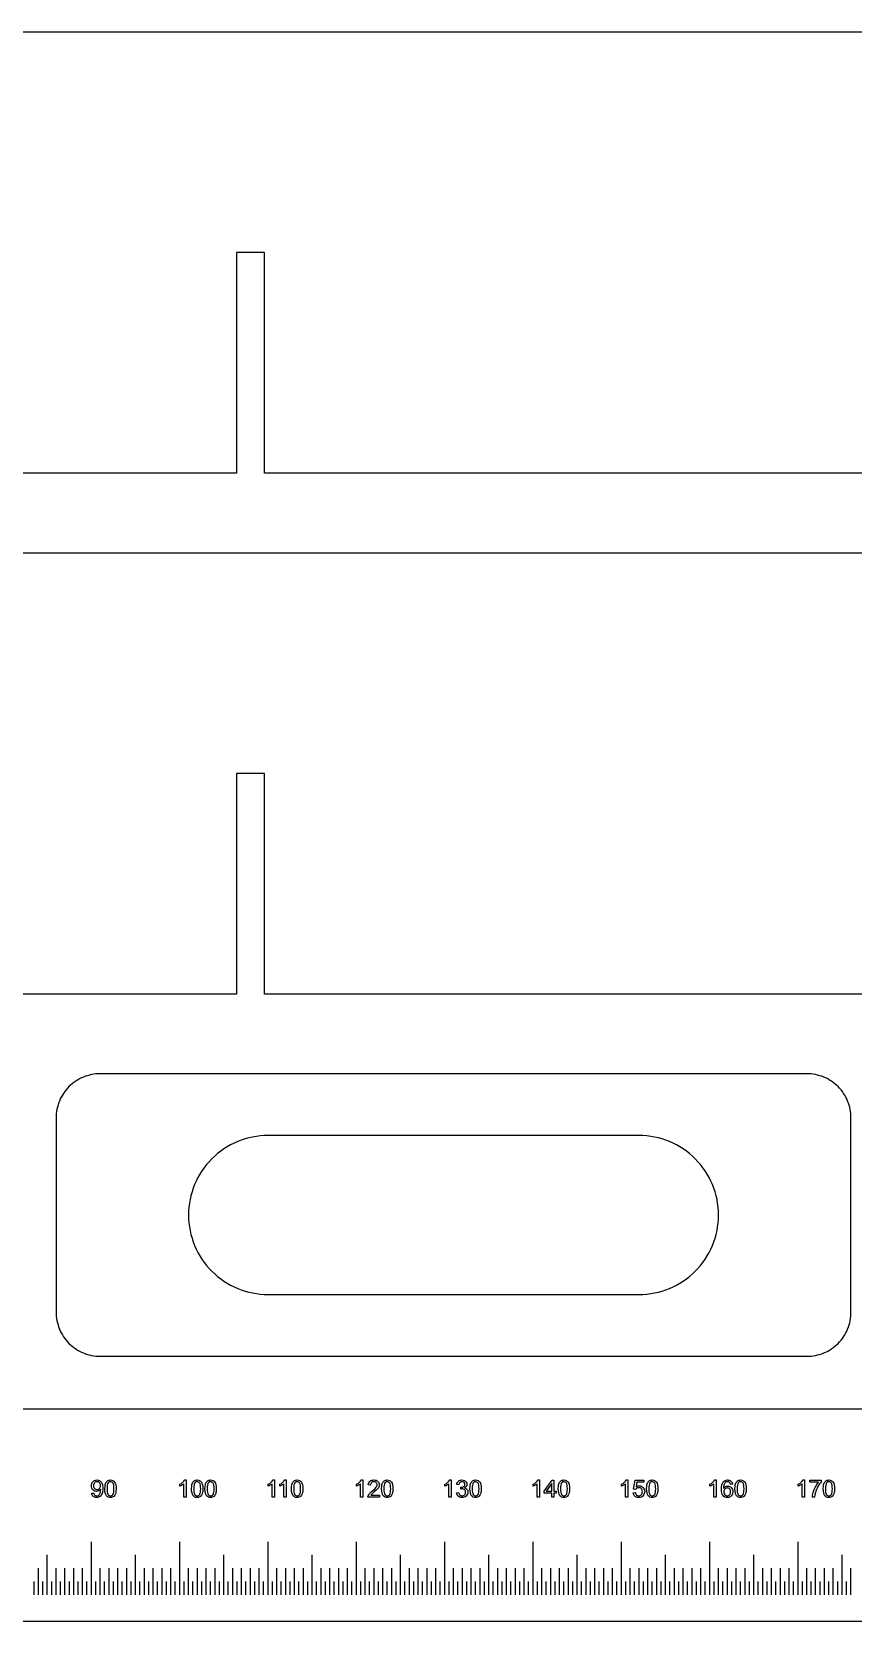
# Model space of a CAD drawing. Header units: millimetres. Extents: x 6 to 576, y -336 to -6.
# Drawn here: x 99.2 to 192.2, y -336 to -156 of the extents above; entities that cross this region are included whole.
import ezdxf

# ---------------------------------------------------------------- set-up
doc = ezdxf.new("R2010")
doc.units = ezdxf.units.MM
for name, color, linetype in [('cut_inner', 7, 'Continuous'), ('cut_outer', 7, 'Continuous'), ('engrave', 5, 'Continuous'), ('score', 1, 'Continuous')]:
    doc.layers.add(name, color=color, linetype=linetype)

msp = doc.modelspace()

# ---------------------------------------------------------------- linework, layer by layer
at = {"layer": 'cut_inner'}
msp.add_lwpolyline([(126, -299), (168, -299), (168.44, -298.99), (168.88, -298.96), (169.32, -298.9), (169.76, -298.83), (170.19, -298.73), (170.61, -298.61), (171.03, -298.47), (171.44, -298.31), (171.85, -298.14), (172.24, -297.94), (172.63, -297.72), (173, -297.48), (173.36, -297.23), (173.71, -296.96), (174.04, -296.67), (174.36, -296.36), (174.67, -296.04), (174.96, -295.71), (175.23, -295.36), (175.48, -295), (175.72, -294.63), (175.94, -294.24), (176.14, -293.85), (176.31, -293.44), (176.47, -293.03), (176.61, -292.61), (176.73, -292.19), (176.83, -291.76), (176.9, -291.32), (176.96, -290.88), (176.99, -290.44), (177, -290), (177, -290), (176.99, -289.56), (176.96, -289.12), (176.9, -288.68), (176.83, -288.24), (176.73, -287.81), (176.61, -287.39), (176.47, -286.97), (176.31, -286.56), (176.14, -286.15), (175.94, -285.76), (175.72, -285.37), (175.48, -285), (175.23, -284.64), (174.96, -284.29), (174.67, -283.96), (174.36, -283.64), (174.04, -283.33), (173.71, -283.04), (173.36, -282.77), (173, -282.52), (172.63, -282.28), (172.24, -282.06), (171.85, -281.86), (171.44, -281.69), (171.03, -281.53), (170.61, -281.39), (170.19, -281.27), (169.76, -281.17), (169.32, -281.1), (168.88, -281.04), (168.44, -281.01), (168, -281), (126, -281), (125.56, -281.01), (125.12, -281.04), (124.68, -281.1), (124.24, -281.17), (123.81, -281.27), (123.39, -281.39), (122.97, -281.53), (122.56, -281.69), (122.15, -281.86), (121.76, -282.06), (121.37, -282.28), (121, -282.52), (120.64, -282.77), (120.29, -283.04), (119.96, -283.33), (119.64, -283.64), (119.33, -283.96), (119.04, -284.29), (118.77, -284.64), (118.52, -285), (118.28, -285.37), (118.06, -285.76), (117.86, -286.15), (117.69, -286.56), (117.53, -286.97), (117.39, -287.39), (117.27, -287.81), (117.17, -288.24), (117.1, -288.68), (117.04, -289.12), (117.01, -289.56), (117, -290), (117, -290), (117.01, -290.44), (117.04, -290.88), (117.1, -291.32), (117.17, -291.76), (117.27, -292.19), (117.39, -292.61), (117.53, -293.03), (117.69, -293.44), (117.86, -293.85), (118.06, -294.24), (118.28, -294.63), (118.52, -295), (118.77, -295.36), (119.04, -295.71), (119.33, -296.04), (119.64, -296.36), (119.96, -296.67), (120.29, -296.96), (120.64, -297.23), (121, -297.48), (121.37, -297.72), (121.76, -297.94), (122.15, -298.14), (122.56, -298.31), (122.97, -298.47), (123.39, -298.61), (123.81, -298.73), (124.24, -298.83), (124.68, -298.9), (125.12, -298.96), (125.56, -298.99), (126, -299)], close=True, dxfattribs=at)
at = {"layer": 'cut_outer'}
for points in [[(38, -209), (38, -206), (6, -206), (6, -156), (242, -156), (242, -206), (210, -206), (210, -209), (198, -209), (198, -206), (125.58, -206), (125.58, -181), (122.42, -181), (122.42, -206), (50, -206), (50, -209)], [(38, -268), (38, -265), (6, -265), (6, -215), (242, -215), (242, -265), (210, -265), (210, -268), (198, -268), (198, -265), (125.58, -265), (125.58, -240), (122.42, -240), (122.42, -265), (50, -265), (50, -268)], [(107, -306), (187, -306), (187.25, -305.99), (187.49, -305.98), (187.73, -305.95), (187.98, -305.9), (188.21, -305.85), (188.45, -305.78), (188.68, -305.71), (188.91, -305.62), (189.14, -305.52), (189.36, -305.41), (189.57, -305.29), (189.78, -305.16), (189.98, -305.02), (190.17, -304.87), (190.36, -304.7), (190.54, -304.54), (190.7, -304.36), (190.87, -304.17), (191.02, -303.98), (191.16, -303.78), (191.29, -303.57), (191.41, -303.36), (191.52, -303.14), (191.62, -302.91), (191.71, -302.68), (191.78, -302.45), (191.85, -302.21), (191.9, -301.98), (191.95, -301.73), (191.98, -301.49), (191.99, -301.25), (192, -301), (192, -279), (191.99, -278.75), (191.98, -278.51), (191.95, -278.27), (191.9, -278.02), (191.85, -277.79), (191.78, -277.55), (191.71, -277.32), (191.62, -277.09), (191.52, -276.86), (191.41, -276.64), (191.29, -276.43), (191.16, -276.22), (191.02, -276.02), (190.87, -275.83), (190.7, -275.64), (190.54, -275.46), (190.36, -275.3), (190.17, -275.13), (189.98, -274.98), (189.78, -274.84), (189.57, -274.71), (189.36, -274.59), (189.14, -274.48), (188.91, -274.38), (188.68, -274.29), (188.45, -274.22), (188.21, -274.15), (187.98, -274.1), (187.73, -274.05), (187.49, -274.02), (187.25, -274.01), (187, -274), (107, -274), (106.75, -274.01), (106.51, -274.02), (106.27, -274.05), (106.02, -274.1), (105.79, -274.15), (105.55, -274.22), (105.32, -274.29), (105.09, -274.38), (104.86, -274.48), (104.64, -274.59), (104.43, -274.71), (104.22, -274.84), (104.02, -274.98), (103.83, -275.13), (103.64, -275.3), (103.46, -275.46), (103.3, -275.64), (103.13, -275.83), (102.98, -276.02), (102.84, -276.22), (102.71, -276.43), (102.59, -276.64), (102.48, -276.86), (102.38, -277.09), (102.29, -277.32), (102.22, -277.55), (102.15, -277.79), (102.1, -278.02), (102.05, -278.27), (102.02, -278.51), (102.01, -278.75), (102, -279), (102, -301), (102.01, -301.25), (102.02, -301.49), (102.05, -301.73), (102.1, -301.98), (102.15, -302.21), (102.22, -302.45), (102.29, -302.68), (102.38, -302.91), (102.48, -303.14), (102.59, -303.36), (102.71, -303.57), (102.84, -303.78), (102.98, -303.98), (103.13, -304.17), (103.3, -304.36), (103.46, -304.54), (103.64, -304.7), (103.83, -304.87), (104.02, -305.02), (104.22, -305.16), (104.43, -305.29), (104.64, -305.41), (104.86, -305.52), (105.09, -305.62), (105.32, -305.71), (105.55, -305.78), (105.79, -305.85), (106.02, -305.9), (106.27, -305.95), (106.51, -305.98), (106.75, -305.99), (107, -306)]]:
    msp.add_lwpolyline(points, close=True, dxfattribs=at)
for points in [[(203, -312), (9, -312)], [(9, -336), (203, -336)]]:
    msp.add_lwpolyline(points, dxfattribs=at)
at = {"layer": 'engrave'}
for points in [[(106.04, -321.51), (106.27, -321.49), (106.31, -321.63), (106.34, -321.69), (106.38, -321.73), (106.42, -321.76), (106.47, -321.78), (106.59, -321.8), (106.7, -321.79), (106.79, -321.75), (106.86, -321.69), (106.92, -321.62), (106.97, -321.52), (107.01, -321.39), (107.04, -321.24), (107.05, -321.09), (107.05, -321.04), (106.96, -321.15), (106.85, -321.23), (106.72, -321.28), (106.58, -321.3), (106.46, -321.29), (106.36, -321.26), (106.26, -321.2), (106.17, -321.13), (106.09, -321.03), (106.04, -320.92), (106.01, -320.8), (106, -320.66), (106.01, -320.52), (106.04, -320.39), (106.1, -320.28), (106.18, -320.18), (106.27, -320.1), (106.37, -320.05), (106.49, -320.01), (106.62, -320), (106.71, -320.01), (106.8, -320.03), (106.88, -320.06), (106.97, -320.1), (107.04, -320.16), (107.1, -320.23), (107.16, -320.31), (107.21, -320.4), (107.24, -320.5), (107.27, -320.63), (107.28, -320.78), (107.29, -320.95), (107.28, -321.13), (107.27, -321.28), (107.24, -321.42), (107.21, -321.55), (107.16, -321.65), (107.11, -321.74), (107.04, -321.82), (106.96, -321.88), (106.88, -321.93), (106.79, -321.97), (106.69, -321.99), (106.59, -322), (106.48, -321.99), (106.38, -321.97), (106.29, -321.93), (106.21, -321.87), (106.15, -321.8), (106.09, -321.72), (106.06, -321.62), (106.04, -321.51)], [(107.02, -320.65), (107.01, -320.55), (106.99, -320.46), (106.96, -320.39), (106.91, -320.32), (106.85, -320.27), (106.79, -320.23), (106.72, -320.21), (106.65, -320.2), (106.57, -320.21), (106.5, -320.23), (106.43, -320.27), (106.37, -320.33), (106.31, -320.4), (106.28, -320.48), (106.25, -320.57), (106.25, -320.67), (106.25, -320.76), (106.28, -320.84), (106.31, -320.91), (106.36, -320.97), (106.42, -321.02), (106.49, -321.06), (106.56, -321.08), (106.64, -321.09), (106.72, -321.08), (106.79, -321.06), (106.86, -321.02), (106.91, -320.97), (106.96, -320.91), (106.99, -320.83), (107.01, -320.75), (107.02, -320.65)], [(107.52, -321), (107.54, -320.69), (107.56, -320.56), (107.59, -320.44), (107.63, -320.34), (107.68, -320.25), (107.74, -320.18), (107.81, -320.11), (107.88, -320.06), (107.96, -320.03), (108.06, -320.01), (108.16, -320), (108.31, -320.02), (108.44, -320.06), (108.55, -320.14), (108.63, -320.25), (108.7, -320.38), (108.75, -320.54), (108.79, -320.74), (108.8, -321), (108.78, -321.31), (108.76, -321.44), (108.73, -321.56), (108.69, -321.66), (108.64, -321.74), (108.58, -321.82), (108.52, -321.88), (108.44, -321.93), (108.36, -321.97), (108.26, -321.99), (108.16, -322), (108.03, -321.99), (107.91, -321.95), (107.8, -321.89), (107.72, -321.8), (107.67, -321.73), (107.63, -321.66), (107.57, -321.48), (107.53, -321.26), (107.52, -321)], [(107.77, -321), (107.78, -321.22), (107.8, -321.4), (107.83, -321.54), (107.88, -321.64), (107.94, -321.71), (108.01, -321.76), (108.08, -321.79), (108.16, -321.8), (108.24, -321.79), (108.31, -321.76), (108.38, -321.71), (108.44, -321.64), (108.49, -321.54), (108.52, -321.4), (108.54, -321.22), (108.55, -321), (108.54, -320.78), (108.52, -320.6), (108.49, -320.46), (108.44, -320.36), (108.38, -320.29), (108.31, -320.24), (108.24, -320.21), (108.16, -320.2), (108.08, -320.21), (108.01, -320.23), (107.95, -320.28), (107.89, -320.34), (107.84, -320.45), (107.8, -320.59), (107.78, -320.78), (107.77, -321)], [(116.72, -321.97), (116.48, -321.97), (116.48, -320.43), (116.38, -320.52), (116.25, -320.6), (116.12, -320.67), (116, -320.72), (116, -320.49), (116.19, -320.39), (116.35, -320.26), (116.48, -320.13), (116.57, -320), (116.72, -320), (116.72, -321.97)], [(117.34, -321), (117.36, -320.69), (117.38, -320.56), (117.41, -320.44), (117.45, -320.34), (117.5, -320.25), (117.56, -320.18), (117.62, -320.11), (117.7, -320.06), (117.78, -320.03), (117.87, -320.01), (117.98, -320), (118.12, -320.02), (118.25, -320.06), (118.36, -320.14), (118.45, -320.25), (118.52, -320.38), (118.57, -320.54), (118.6, -320.74), (118.61, -321), (118.6, -321.31), (118.57, -321.44), (118.54, -321.56), (118.5, -321.66), (118.46, -321.74), (118.4, -321.82), (118.33, -321.88), (118.26, -321.93), (118.17, -321.97), (118.08, -321.99), (117.98, -322), (117.84, -321.99), (117.72, -321.95), (117.62, -321.89), (117.53, -321.8), (117.49, -321.73), (117.45, -321.66), (117.39, -321.48), (117.35, -321.26), (117.34, -321)], [(117.58, -321), (117.59, -321.22), (117.61, -321.4), (117.65, -321.54), (117.7, -321.64), (117.76, -321.71), (117.82, -321.76), (117.9, -321.79), (117.98, -321.8), (118.06, -321.79), (118.13, -321.76), (118.19, -321.71), (118.25, -321.64), (118.3, -321.54), (118.34, -321.4), (118.36, -321.22), (118.37, -321), (118.36, -320.78), (118.34, -320.6), (118.3, -320.46), (118.25, -320.36), (118.19, -320.29), (118.13, -320.24), (118.05, -320.21), (117.97, -320.2), (117.89, -320.21), (117.82, -320.23), (117.76, -320.28), (117.71, -320.34), (117.65, -320.45), (117.62, -320.59), (117.59, -320.78), (117.58, -321)], [(118.86, -321), (118.88, -320.69), (118.9, -320.56), (118.93, -320.44), (118.97, -320.34), (119.02, -320.25), (119.08, -320.18), (119.14, -320.11), (119.22, -320.06), (119.3, -320.03), (119.4, -320.01), (119.5, -320), (119.65, -320.02), (119.77, -320.06), (119.88, -320.14), (119.97, -320.25), (120.04, -320.38), (120.09, -320.54), (120.13, -320.74), (120.14, -321), (120.12, -321.31), (120.1, -321.44), (120.07, -321.56), (120.03, -321.66), (119.98, -321.74), (119.92, -321.82), (119.85, -321.88), (119.78, -321.93), (119.69, -321.97), (119.6, -321.99), (119.5, -322), (119.36, -321.99), (119.24, -321.95), (119.14, -321.89), (119.05, -321.8), (119.01, -321.73), (118.97, -321.66), (118.91, -321.48), (118.87, -321.26), (118.86, -321)], [(119.11, -321), (119.11, -321.22), (119.13, -321.4), (119.17, -321.54), (119.22, -321.64), (119.28, -321.71), (119.35, -321.76), (119.42, -321.79), (119.5, -321.8), (119.58, -321.79), (119.65, -321.76), (119.72, -321.71), (119.78, -321.64), (119.83, -321.54), (119.86, -321.4), (119.88, -321.22), (119.89, -321), (119.88, -320.78), (119.86, -320.6), (119.83, -320.46), (119.78, -320.36), (119.72, -320.29), (119.65, -320.24), (119.58, -320.21), (119.49, -320.2), (119.42, -320.21), (119.35, -320.23), (119.28, -320.28), (119.23, -320.34), (119.18, -320.45), (119.14, -320.59), (119.11, -320.78), (119.11, -321)], [(126.72, -321.97), (126.48, -321.97), (126.48, -320.43), (126.38, -320.52), (126.25, -320.6), (126.12, -320.67), (126, -320.72), (126, -320.49), (126.19, -320.39), (126.35, -320.26), (126.48, -320.13), (126.57, -320), (126.72, -320), (126.72, -321.97)], [(128.04, -321.97), (127.8, -321.97), (127.8, -320.43), (127.7, -320.52), (127.57, -320.6), (127.44, -320.67), (127.32, -320.72), (127.32, -320.49), (127.51, -320.39), (127.67, -320.26), (127.8, -320.13), (127.89, -320), (128.04, -320), (128.04, -321.97)], [(128.66, -321), (128.67, -320.69), (128.7, -320.56), (128.73, -320.44), (128.77, -320.34), (128.82, -320.25), (128.87, -320.18), (128.94, -320.11), (129.01, -320.06), (129.1, -320.03), (129.19, -320.01), (129.29, -320), (129.44, -320.02), (129.57, -320.06), (129.68, -320.14), (129.77, -320.25), (129.84, -320.38), (129.89, -320.54), (129.92, -320.74), (129.93, -321), (129.92, -321.31), (129.89, -321.44), (129.86, -321.56), (129.82, -321.66), (129.77, -321.74), (129.72, -321.82), (129.65, -321.88), (129.58, -321.93), (129.49, -321.97), (129.4, -321.99), (129.29, -322), (129.16, -321.99), (129.04, -321.95), (128.94, -321.89), (128.85, -321.8), (128.8, -321.73), (128.76, -321.66), (128.7, -321.48), (128.67, -321.26), (128.66, -321)], [(128.9, -321), (128.91, -321.22), (128.93, -321.4), (128.97, -321.54), (129.02, -321.64), (129.08, -321.71), (129.14, -321.76), (129.22, -321.79), (129.29, -321.8), (129.37, -321.79), (129.45, -321.76), (129.51, -321.71), (129.57, -321.64), (129.62, -321.54), (129.66, -321.4), (129.68, -321.22), (129.69, -321), (129.68, -320.78), (129.66, -320.6), (129.62, -320.46), (129.57, -320.36), (129.51, -320.29), (129.45, -320.24), (129.37, -320.21), (129.29, -320.2), (129.21, -320.21), (129.14, -320.23), (129.08, -320.28), (129.03, -320.34), (128.97, -320.45), (128.93, -320.59), (128.91, -320.78), (128.9, -321)], [(136.72, -321.97), (136.48, -321.97), (136.48, -320.43), (136.38, -320.52), (136.25, -320.6), (136.12, -320.67), (136, -320.72), (136, -320.49), (136.19, -320.39), (136.35, -320.26), (136.48, -320.13), (136.57, -320), (136.72, -320), (136.72, -321.97)], [(138.6, -321.74), (138.6, -321.97), (137.31, -321.97), (137.31, -321.88), (137.33, -321.8), (137.4, -321.67), (137.49, -321.54), (137.63, -321.4), (137.81, -321.24), (138.08, -321.01), (138.24, -320.83), (138.29, -320.75), (138.32, -320.68), (138.34, -320.61), (138.35, -320.54), (138.34, -320.47), (138.33, -320.41), (138.29, -320.35), (138.25, -320.3), (138.19, -320.25), (138.13, -320.22), (138.06, -320.21), (137.98, -320.2), (137.9, -320.21), (137.83, -320.23), (137.76, -320.26), (137.7, -320.3), (137.66, -320.36), (137.63, -320.43), (137.61, -320.5), (137.6, -320.59), (137.35, -320.57), (137.37, -320.44), (137.41, -320.32), (137.47, -320.23), (137.54, -320.14), (137.63, -320.08), (137.74, -320.04), (137.86, -320.01), (137.99, -320), (138.12, -320.01), (138.24, -320.04), (138.34, -320.09), (138.43, -320.16), (138.51, -320.24), (138.56, -320.33), (138.59, -320.43), (138.6, -320.54), (138.59, -320.66), (138.55, -320.77), (138.49, -320.89), (138.39, -321.01), (138.24, -321.16), (138.02, -321.36), (137.74, -321.61), (137.64, -321.74), (138.6, -321.74)], [(138.86, -321), (138.88, -320.69), (138.9, -320.56), (138.93, -320.44), (138.97, -320.34), (139.02, -320.25), (139.08, -320.18), (139.14, -320.11), (139.22, -320.06), (139.3, -320.03), (139.4, -320.01), (139.5, -320), (139.65, -320.02), (139.77, -320.06), (139.88, -320.14), (139.97, -320.25), (140.04, -320.38), (140.09, -320.54), (140.13, -320.74), (140.14, -321), (140.12, -321.31), (140.1, -321.44), (140.07, -321.56), (140.03, -321.66), (139.98, -321.74), (139.92, -321.82), (139.85, -321.88), (139.78, -321.93), (139.69, -321.97), (139.6, -321.99), (139.5, -322), (139.36, -321.99), (139.24, -321.95), (139.14, -321.89), (139.05, -321.8), (139.01, -321.73), (138.97, -321.66), (138.91, -321.48), (138.87, -321.26), (138.86, -321)], [(139.11, -321), (139.11, -321.22), (139.13, -321.4), (139.17, -321.54), (139.22, -321.64), (139.28, -321.71), (139.35, -321.76), (139.42, -321.79), (139.5, -321.8), (139.58, -321.79), (139.65, -321.76), (139.72, -321.71), (139.78, -321.64), (139.83, -321.54), (139.86, -321.4), (139.88, -321.22), (139.89, -321), (139.88, -320.78), (139.86, -320.6), (139.83, -320.46), (139.78, -320.36), (139.72, -320.29), (139.65, -320.24), (139.58, -320.21), (139.49, -320.2), (139.42, -320.21), (139.35, -320.23), (139.28, -320.28), (139.23, -320.34), (139.18, -320.45), (139.14, -320.59), (139.11, -320.78), (139.11, -321)], [(146.72, -321.97), (146.48, -321.97), (146.48, -320.43), (146.38, -320.52), (146.25, -320.6), (146.12, -320.67), (146, -320.72), (146, -320.49), (146.19, -320.39), (146.35, -320.26), (146.48, -320.13), (146.57, -320), (146.72, -320), (146.72, -321.97)], [(147.34, -321.45), (147.58, -321.42), (147.6, -321.51), (147.63, -321.59), (147.67, -321.66), (147.72, -321.71), (147.77, -321.75), (147.83, -321.78), (147.89, -321.8), (147.96, -321.8), (148.04, -321.79), (148.12, -321.77), (148.19, -321.73), (148.25, -321.68), (148.3, -321.62), (148.34, -321.55), (148.36, -321.48), (148.36, -321.39), (148.36, -321.31), (148.34, -321.24), (148.3, -321.18), (148.26, -321.12), (148.2, -321.07), (148.13, -321.04), (148.06, -321.02), (147.98, -321.01), (147.9, -321.02), (147.81, -321.04), (147.84, -320.83), (147.88, -320.83), (147.95, -320.83), (148.02, -320.81), (148.09, -320.79), (148.15, -320.75), (148.21, -320.7), (148.25, -320.65), (148.27, -320.58), (148.28, -320.5), (148.27, -320.44), (148.25, -320.38), (148.23, -320.33), (148.19, -320.28), (148.14, -320.25), (148.08, -320.22), (148.02, -320.2), (147.96, -320.2), (147.89, -320.2), (147.83, -320.22), (147.77, -320.25), (147.72, -320.29), (147.68, -320.34), (147.65, -320.4), (147.62, -320.47), (147.6, -320.55), (147.36, -320.51), (147.39, -320.39), (147.43, -320.29), (147.49, -320.21), (147.56, -320.13), (147.64, -320.07), (147.74, -320.03), (147.84, -320.01), (147.95, -320), (148.1, -320.02), (148.25, -320.07), (148.36, -320.15), (148.41, -320.2), (148.45, -320.26), (148.51, -320.38), (148.52, -320.51), (148.51, -320.63), (148.46, -320.74), (148.37, -320.83), (148.25, -320.91), (148.34, -320.93), (148.41, -320.97), (148.47, -321.01), (148.52, -321.07), (148.57, -321.14), (148.6, -321.21), (148.61, -321.3), (148.62, -321.39), (148.61, -321.51), (148.57, -321.62), (148.51, -321.73), (148.43, -321.82), (148.33, -321.9), (148.22, -321.96), (148.1, -321.99), (147.96, -322), (147.84, -321.99), (147.72, -321.96), (147.62, -321.91), (147.53, -321.85), (147.46, -321.76), (147.4, -321.67), (147.36, -321.57), (147.34, -321.45)], [(148.86, -321), (148.88, -320.69), (148.9, -320.56), (148.93, -320.44), (148.97, -320.34), (149.02, -320.25), (149.07, -320.18), (149.14, -320.11), (149.22, -320.06), (149.3, -320.03), (149.39, -320.01), (149.5, -320), (149.64, -320.02), (149.77, -320.06), (149.88, -320.14), (149.97, -320.25), (150.04, -320.38), (150.09, -320.54), (150.12, -320.74), (150.13, -321), (150.12, -321.31), (150.09, -321.44), (150.06, -321.56), (150.02, -321.66), (149.97, -321.74), (149.92, -321.82), (149.85, -321.88), (149.78, -321.93), (149.69, -321.97), (149.6, -321.99), (149.5, -322), (149.36, -321.99), (149.24, -321.95), (149.14, -321.88), (149.05, -321.8), (149.01, -321.73), (148.97, -321.65), (148.91, -321.47), (148.87, -321.26), (148.86, -321)], [(149.1, -321), (149.11, -321.22), (149.13, -321.4), (149.17, -321.54), (149.22, -321.64), (149.28, -321.71), (149.34, -321.76), (149.42, -321.79), (149.5, -321.8), (149.57, -321.79), (149.65, -321.76), (149.71, -321.71), (149.77, -321.64), (149.82, -321.54), (149.86, -321.4), (149.88, -321.22), (149.89, -321), (149.88, -320.78), (149.86, -320.6), (149.82, -320.46), (149.77, -320.36), (149.71, -320.29), (149.65, -320.24), (149.57, -320.21), (149.49, -320.2), (149.41, -320.21), (149.34, -320.23), (149.28, -320.28), (149.23, -320.34), (149.17, -320.45), (149.14, -320.59), (149.11, -320.78), (149.1, -321)], [(156.72, -321.97), (156.48, -321.97), (156.48, -320.43), (156.38, -320.52), (156.25, -320.6), (156.12, -320.67), (156, -320.72), (156, -320.49), (156.19, -320.39), (156.35, -320.26), (156.48, -320.13), (156.57, -320), (156.72, -320), (156.72, -321.97)], [(158.11, -321.97), (158.11, -321.5), (157.26, -321.5), (157.26, -321.28), (158.15, -320.01), (158.35, -320.01), (158.35, -321.28), (158.61, -321.28), (158.61, -321.5), (158.35, -321.5), (158.35, -321.97), (158.11, -321.97)], [(158.11, -321.28), (158.11, -320.39), (157.49, -321.28), (158.11, -321.28)], [(158.86, -321), (158.88, -320.69), (158.9, -320.56), (158.93, -320.44), (158.97, -320.34), (159.02, -320.25), (159.08, -320.18), (159.14, -320.11), (159.22, -320.06), (159.3, -320.03), (159.4, -320.01), (159.5, -320), (159.65, -320.02), (159.77, -320.06), (159.88, -320.14), (159.97, -320.25), (160.04, -320.38), (160.09, -320.54), (160.13, -320.74), (160.14, -321), (160.12, -321.31), (160.1, -321.44), (160.07, -321.56), (160.03, -321.66), (159.98, -321.74), (159.92, -321.82), (159.85, -321.88), (159.78, -321.93), (159.69, -321.97), (159.6, -321.99), (159.5, -322), (159.36, -321.99), (159.24, -321.95), (159.14, -321.89), (159.05, -321.8), (159.01, -321.73), (158.97, -321.66), (158.91, -321.48), (158.87, -321.26), (158.86, -321)], [(159.11, -321), (159.11, -321.22), (159.13, -321.4), (159.17, -321.54), (159.22, -321.64), (159.28, -321.71), (159.35, -321.76), (159.42, -321.79), (159.5, -321.8), (159.58, -321.79), (159.65, -321.76), (159.72, -321.71), (159.78, -321.64), (159.83, -321.54), (159.86, -321.4), (159.88, -321.22), (159.89, -321), (159.88, -320.78), (159.86, -320.6), (159.83, -320.46), (159.78, -320.36), (159.72, -320.29), (159.65, -320.24), (159.58, -320.21), (159.49, -320.2), (159.42, -320.21), (159.35, -320.23), (159.28, -320.28), (159.23, -320.34), (159.18, -320.45), (159.14, -320.59), (159.11, -320.78), (159.11, -321)], [(166.72, -321.97), (166.48, -321.97), (166.48, -320.43), (166.38, -320.52), (166.25, -320.6), (166.12, -320.67), (166, -320.72), (166, -320.49), (166.19, -320.39), (166.35, -320.26), (166.48, -320.13), (166.57, -320), (166.72, -320), (166.72, -321.97)], [(167.34, -321.45), (167.59, -321.43), (167.61, -321.52), (167.64, -321.59), (167.67, -321.66), (167.72, -321.71), (167.77, -321.75), (167.83, -321.78), (167.9, -321.8), (167.97, -321.8), (168.05, -321.79), (168.13, -321.77), (168.2, -321.73), (168.26, -321.67), (168.31, -321.6), (168.35, -321.52), (168.37, -321.43), (168.38, -321.32), (168.37, -321.23), (168.35, -321.14), (168.32, -321.06), (168.27, -321), (168.2, -320.95), (168.13, -320.91), (168.05, -320.89), (167.96, -320.88), (167.85, -320.89), (167.75, -320.93), (167.67, -320.99), (167.61, -321.07), (167.38, -321.04), (167.57, -320.03), (168.54, -320.03), (168.54, -320.26), (167.76, -320.26), (167.66, -320.79), (167.75, -320.74), (167.84, -320.7), (167.93, -320.68), (168.03, -320.67), (168.15, -320.68), (168.26, -320.71), (168.37, -320.77), (168.46, -320.85), (168.54, -320.94), (168.59, -321.05), (168.62, -321.17), (168.64, -321.3), (168.63, -321.43), (168.6, -321.55), (168.55, -321.66), (168.48, -321.76), (168.38, -321.87), (168.26, -321.94), (168.12, -321.99), (167.97, -322), (167.84, -321.99), (167.72, -321.96), (167.62, -321.92), (167.53, -321.85), (167.45, -321.77), (167.4, -321.68), (167.36, -321.57), (167.34, -321.45)], [(168.86, -321), (168.88, -320.69), (168.9, -320.56), (168.93, -320.44), (168.97, -320.34), (169.02, -320.25), (169.08, -320.18), (169.14, -320.11), (169.22, -320.06), (169.3, -320.03), (169.4, -320.01), (169.5, -320), (169.65, -320.02), (169.77, -320.06), (169.88, -320.14), (169.97, -320.25), (170.04, -320.38), (170.09, -320.54), (170.13, -320.74), (170.14, -321), (170.12, -321.31), (170.1, -321.44), (170.07, -321.56), (170.03, -321.66), (169.98, -321.74), (169.92, -321.82), (169.85, -321.88), (169.78, -321.93), (169.69, -321.97), (169.6, -321.99), (169.5, -322), (169.36, -321.99), (169.24, -321.95), (169.14, -321.89), (169.05, -321.8), (169.01, -321.73), (168.97, -321.66), (168.91, -321.48), (168.87, -321.26), (168.86, -321)], [(169.11, -321), (169.11, -321.22), (169.13, -321.4), (169.17, -321.54), (169.22, -321.64), (169.28, -321.71), (169.35, -321.76), (169.42, -321.79), (169.5, -321.8), (169.58, -321.79), (169.65, -321.76), (169.72, -321.71), (169.78, -321.64), (169.83, -321.54), (169.86, -321.4), (169.88, -321.22), (169.89, -321), (169.88, -320.78), (169.86, -320.6), (169.83, -320.46), (169.78, -320.36), (169.72, -320.29), (169.65, -320.24), (169.58, -320.21), (169.49, -320.2), (169.42, -320.21), (169.35, -320.23), (169.28, -320.28), (169.23, -320.34), (169.18, -320.45), (169.14, -320.59), (169.11, -320.78), (169.11, -321)], [(176.72, -321.97), (176.48, -321.97), (176.48, -320.43), (176.38, -320.52), (176.25, -320.6), (176.12, -320.67), (176, -320.72), (176, -320.49), (176.19, -320.39), (176.35, -320.26), (176.48, -320.13), (176.57, -320), (176.72, -320), (176.72, -321.97)], [(178.59, -320.49), (178.35, -320.51), (178.31, -320.38), (178.26, -320.3), (178.2, -320.26), (178.15, -320.22), (178.08, -320.2), (178.01, -320.2), (177.91, -320.21), (177.81, -320.26), (177.76, -320.31), (177.71, -320.36), (177.63, -320.5), (177.61, -320.59), (177.58, -320.7), (177.57, -320.96), (177.66, -320.84), (177.78, -320.76), (177.91, -320.71), (178.04, -320.7), (178.16, -320.71), (178.26, -320.74), (178.36, -320.8), (178.45, -320.87), (178.52, -320.97), (178.58, -321.08), (178.61, -321.2), (178.62, -321.33), (178.61, -321.42), (178.6, -321.51), (178.58, -321.59), (178.54, -321.67), (178.5, -321.75), (178.45, -321.81), (178.39, -321.87), (178.32, -321.92), (178.25, -321.95), (178.17, -321.98), (178.09, -321.99), (178.01, -322), (177.86, -321.99), (177.73, -321.94), (177.62, -321.88), (177.52, -321.78), (177.43, -321.65), (177.37, -321.49), (177.34, -321.29), (177.33, -321.05), (177.34, -320.79), (177.38, -320.56), (177.44, -320.37), (177.49, -320.29), (177.54, -320.22), (177.64, -320.13), (177.75, -320.06), (177.88, -320.01), (178.03, -320), (178.14, -320.01), (178.24, -320.03), (178.33, -320.07), (178.41, -320.13), (178.47, -320.2), (178.53, -320.28), (178.56, -320.38), (178.59, -320.49)], [(178.86, -321), (178.88, -320.69), (178.9, -320.56), (178.93, -320.44), (178.97, -320.34), (179.02, -320.25), (179.08, -320.18), (179.14, -320.11), (179.22, -320.06), (179.3, -320.03), (179.4, -320.01), (179.5, -320), (179.65, -320.02), (179.77, -320.06), (179.88, -320.14), (179.97, -320.25), (180.04, -320.38), (180.09, -320.54), (180.13, -320.74), (180.14, -321), (180.12, -321.31), (180.1, -321.44), (180.07, -321.56), (180.03, -321.66), (179.98, -321.74), (179.92, -321.82), (179.85, -321.88), (179.78, -321.93), (179.69, -321.97), (179.6, -321.99), (179.5, -322), (179.36, -321.99), (179.24, -321.95), (179.14, -321.89), (179.05, -321.8), (179.01, -321.73), (178.97, -321.66), (178.91, -321.48), (178.87, -321.26), (178.86, -321)], [(179.11, -321), (179.11, -321.22), (179.13, -321.4), (179.17, -321.54), (179.22, -321.64), (179.28, -321.71), (179.35, -321.76), (179.42, -321.79), (179.5, -321.8), (179.58, -321.79), (179.65, -321.76), (179.72, -321.71), (179.78, -321.64), (179.83, -321.54), (179.86, -321.4), (179.88, -321.22), (179.89, -321), (179.88, -320.78), (179.86, -320.6), (179.83, -320.46), (179.78, -320.36), (179.72, -320.29), (179.65, -320.24), (179.58, -320.21), (179.49, -320.2), (179.42, -320.21), (179.35, -320.23), (179.28, -320.28), (179.23, -320.34), (179.18, -320.45), (179.14, -320.59), (179.11, -320.78), (179.11, -321)], [(186.72, -321.97), (186.48, -321.97), (186.48, -320.43), (186.38, -320.52), (186.25, -320.6), (186.12, -320.67), (186, -320.72), (186, -320.49), (186.19, -320.39), (186.35, -320.26), (186.48, -320.13), (186.57, -320), (186.72, -320), (186.72, -321.97)], [(187.35, -320.26), (187.35, -320.03), (188.62, -320.03), (188.62, -320.22), (188.53, -320.33), (188.44, -320.45), (188.25, -320.75), (188.16, -320.92), (188.09, -321.08), (188.02, -321.26), (187.97, -321.43), (187.91, -321.69), (187.87, -321.97), (187.63, -321.97), (187.65, -321.71), (187.72, -321.41), (187.82, -321.09), (187.97, -320.78), (188.13, -320.5), (188.31, -320.26), (187.35, -320.26)], [(188.86, -321), (188.88, -320.69), (188.9, -320.56), (188.93, -320.44), (188.97, -320.34), (189.02, -320.25), (189.08, -320.18), (189.14, -320.11), (189.22, -320.06), (189.3, -320.03), (189.4, -320.01), (189.5, -320), (189.65, -320.02), (189.77, -320.06), (189.88, -320.14), (189.97, -320.25), (190.04, -320.38), (190.09, -320.54), (190.13, -320.74), (190.14, -321), (190.12, -321.31), (190.1, -321.44), (190.07, -321.56), (190.03, -321.66), (189.98, -321.74), (189.92, -321.82), (189.85, -321.88), (189.78, -321.93), (189.69, -321.97), (189.6, -321.99), (189.5, -322), (189.36, -321.99), (189.24, -321.95), (189.14, -321.89), (189.05, -321.8), (189.01, -321.73), (188.97, -321.66), (188.91, -321.48), (188.87, -321.26), (188.86, -321)], [(189.11, -321), (189.11, -321.22), (189.13, -321.4), (189.17, -321.54), (189.22, -321.64), (189.28, -321.71), (189.35, -321.76), (189.42, -321.79), (189.5, -321.8), (189.58, -321.79), (189.65, -321.76), (189.72, -321.71), (189.78, -321.64), (189.83, -321.54), (189.86, -321.4), (189.88, -321.22), (189.89, -321), (189.88, -320.78), (189.86, -320.6), (189.83, -320.46), (189.78, -320.36), (189.72, -320.29), (189.65, -320.24), (189.58, -320.21), (189.49, -320.2), (189.42, -320.21), (189.35, -320.23), (189.28, -320.28), (189.23, -320.34), (189.18, -320.45), (189.14, -320.59), (189.11, -320.78), (189.11, -321)], [(177.6, -321.33), (177.62, -321.45), (177.66, -321.57), (177.72, -321.67), (177.8, -321.74), (177.9, -321.79), (178, -321.8), (178.08, -321.79), (178.14, -321.77), (178.21, -321.73), (178.26, -321.68), (178.31, -321.61), (178.35, -321.53), (178.37, -321.45), (178.37, -321.35), (178.37, -321.25), (178.35, -321.16), (178.31, -321.09), (178.27, -321.03), (178.21, -320.97), (178.14, -320.94), (178.07, -320.92), (177.99, -320.91), (177.91, -320.92), (177.84, -320.94), (177.78, -320.97), (177.72, -321.03), (177.67, -321.09), (177.63, -321.16), (177.61, -321.24), (177.6, -321.33)]]:
    msp.add_lwpolyline(points, close=True, dxfattribs=at)
at = {"layer": 'score'}
for points in [[(106, -333), (106, -327)], [(116, -333), (116, -327)], [(126, -333), (126, -327)], [(136, -333), (136, -327)], [(146, -333), (146, -327)], [(156, -333), (156, -327)], [(166, -333), (166, -327)], [(176, -333), (176, -327)], [(186, -333), (186, -327)], [(101, -333), (101, -328.5)], [(111, -333), (111, -328.5)], [(121, -333), (121, -328.5)], [(131, -333), (131, -328.5)], [(141, -333), (141, -328.5)], [(151, -333), (151, -328.5)], [(161, -333), (161, -328.5)], [(171, -333), (171, -328.5)], [(181, -333), (181, -328.5)], [(191, -333), (191, -328.5)], [(100, -333), (100, -330)], [(102, -333), (102, -330)], [(103, -333), (103, -330)], [(104, -333), (104, -330)], [(105, -333), (105, -330)], [(107, -333), (107, -330)], [(108, -333), (108, -330)], [(109, -333), (109, -330)], [(110, -333), (110, -330)], [(112, -333), (112, -330)], [(113, -333), (113, -330)], [(114, -333), (114, -330)], [(115, -333), (115, -330)], [(117, -333), (117, -330)], [(118, -333), (118, -330)], [(119, -333), (119, -330)], [(120, -333), (120, -330)], [(122, -333), (122, -330)], [(123, -333), (123, -330)], [(124, -333), (124, -330)], [(125, -333), (125, -330)], [(127, -333), (127, -330)], [(128, -333), (128, -330)], [(129, -333), (129, -330)], [(130, -333), (130, -330)], [(132, -333), (132, -330)], [(133, -333), (133, -330)], [(134, -333), (134, -330)], [(135, -333), (135, -330)], [(137, -333), (137, -330)], [(138, -333), (138, -330)], [(139, -333), (139, -330)], [(140, -333), (140, -330)], [(142, -333), (142, -330)], [(143, -333), (143, -330)], [(144, -333), (144, -330)], [(145, -333), (145, -330)], [(147, -333), (147, -330)], [(148, -333), (148, -330)], [(149, -333), (149, -330)], [(150, -333), (150, -330)], [(152, -333), (152, -330)], [(153, -333), (153, -330)], [(154, -333), (154, -330)], [(155, -333), (155, -330)], [(157, -333), (157, -330)], [(158, -333), (158, -330)], [(159, -333), (159, -330)], [(160, -333), (160, -330)], [(162, -333), (162, -330)], [(163, -333), (163, -330)], [(164, -333), (164, -330)], [(165, -333), (165, -330)], [(167, -333), (167, -330)], [(168, -333), (168, -330)], [(169, -333), (169, -330)], [(170, -333), (170, -330)], [(172, -333), (172, -330)], [(173, -333), (173, -330)], [(174, -333), (174, -330)], [(175, -333), (175, -330)], [(177, -333), (177, -330)], [(178, -333), (178, -330)], [(179, -333), (179, -330)], [(180, -333), (180, -330)], [(182, -333), (182, -330)], [(183, -333), (183, -330)], [(184, -333), (184, -330)], [(185, -333), (185, -330)], [(187, -333), (187, -330)], [(188, -333), (188, -330)], [(189, -333), (189, -330)], [(190, -333), (190, -330)], [(192, -333), (192, -330)], [(99.5, -333), (99.5, -331.5)], [(100.5, -333), (100.5, -331.5)], [(101.5, -333), (101.5, -331.5)], [(102.5, -333), (102.5, -331.5)], [(103.5, -333), (103.5, -331.5)], [(104.5, -333), (104.5, -331.5)], [(105.5, -333), (105.5, -331.5)], [(106.5, -333), (106.5, -331.5)], [(107.5, -333), (107.5, -331.5)], [(108.5, -333), (108.5, -331.5)], [(109.5, -333), (109.5, -331.5)], [(110.5, -333), (110.5, -331.5)], [(111.5, -333), (111.5, -331.5)], [(112.5, -333), (112.5, -331.5)], [(113.5, -333), (113.5, -331.5)], [(114.5, -333), (114.5, -331.5)], [(115.5, -333), (115.5, -331.5)], [(116.5, -333), (116.5, -331.5)], [(117.5, -333), (117.5, -331.5)], [(118.5, -333), (118.5, -331.5)], [(119.5, -333), (119.5, -331.5)], [(120.5, -333), (120.5, -331.5)], [(121.5, -333), (121.5, -331.5)], [(122.5, -333), (122.5, -331.5)], [(123.5, -333), (123.5, -331.5)], [(124.5, -333), (124.5, -331.5)], [(125.5, -333), (125.5, -331.5)], [(126.5, -333), (126.5, -331.5)], [(127.5, -333), (127.5, -331.5)], [(128.5, -333), (128.5, -331.5)], [(129.5, -333), (129.5, -331.5)], [(130.5, -333), (130.5, -331.5)], [(131.5, -333), (131.5, -331.5)], [(132.5, -333), (132.5, -331.5)], [(133.5, -333), (133.5, -331.5)], [(134.5, -333), (134.5, -331.5)], [(135.5, -333), (135.5, -331.5)], [(136.5, -333), (136.5, -331.5)], [(137.5, -333), (137.5, -331.5)], [(138.5, -333), (138.5, -331.5)], [(139.5, -333), (139.5, -331.5)], [(140.5, -333), (140.5, -331.5)], [(141.5, -333), (141.5, -331.5)], [(142.5, -333), (142.5, -331.5)], [(143.5, -333), (143.5, -331.5)], [(144.5, -333), (144.5, -331.5)], [(145.5, -333), (145.5, -331.5)], [(146.5, -333), (146.5, -331.5)], [(147.5, -333), (147.5, -331.5)], [(148.5, -333), (148.5, -331.5)], [(149.5, -333), (149.5, -331.5)], [(150.5, -333), (150.5, -331.5)], [(151.5, -333), (151.5, -331.5)], [(152.5, -333), (152.5, -331.5)], [(153.5, -333), (153.5, -331.5)], [(154.5, -333), (154.5, -331.5)], [(155.5, -333), (155.5, -331.5)], [(156.5, -333), (156.5, -331.5)], [(157.5, -333), (157.5, -331.5)], [(158.5, -333), (158.5, -331.5)], [(159.5, -333), (159.5, -331.5)], [(160.5, -333), (160.5, -331.5)], [(161.5, -333), (161.5, -331.5)], [(162.5, -333), (162.5, -331.5)], [(163.5, -333), (163.5, -331.5)], [(164.5, -333), (164.5, -331.5)], [(165.5, -333), (165.5, -331.5)], [(166.5, -333), (166.5, -331.5)], [(167.5, -333), (167.5, -331.5)], [(168.5, -333), (168.5, -331.5)], [(169.5, -333), (169.5, -331.5)], [(170.5, -333), (170.5, -331.5)], [(171.5, -333), (171.5, -331.5)], [(172.5, -333), (172.5, -331.5)], [(173.5, -333), (173.5, -331.5)], [(174.5, -333), (174.5, -331.5)], [(175.5, -333), (175.5, -331.5)], [(176.5, -333), (176.5, -331.5)], [(177.5, -333), (177.5, -331.5)], [(178.5, -333), (178.5, -331.5)], [(179.5, -333), (179.5, -331.5)], [(180.5, -333), (180.5, -331.5)], [(181.5, -333), (181.5, -331.5)], [(182.5, -333), (182.5, -331.5)], [(183.5, -333), (183.5, -331.5)], [(184.5, -333), (184.5, -331.5)], [(185.5, -333), (185.5, -331.5)], [(186.5, -333), (186.5, -331.5)], [(187.5, -333), (187.5, -331.5)], [(188.5, -333), (188.5, -331.5)], [(189.5, -333), (189.5, -331.5)], [(190.5, -333), (190.5, -331.5)], [(191.5, -333), (191.5, -331.5)]]:
    msp.add_lwpolyline(points, dxfattribs=at)

doc.saveas('drawing.dxf')
